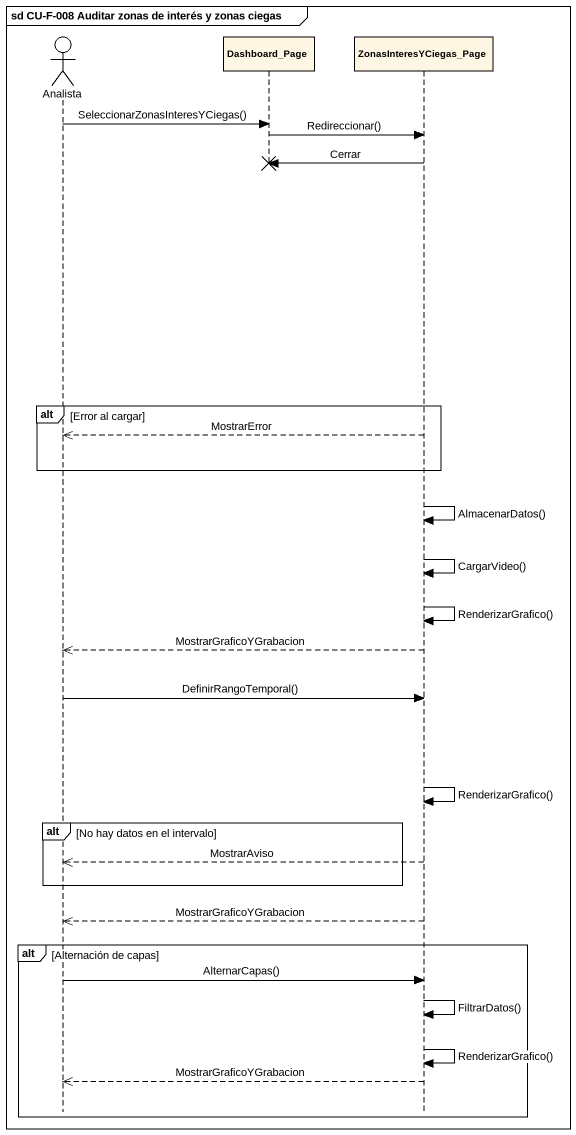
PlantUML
@startuml
mainframe sd CU-F-008 Auditar zonas de interés y zonas ciegas
hide footbox
actor Analista
participant Dashboard_Page
participant ZonasInteresYCiegas_Page

Analista -> Dashboard_Page : SeleccionarZonasInteresYCiegas()
Dashboard_Page -> ZonasInteresYCiegas_Page : Redireccionar()
ZonasInteresYCiegas_Page -> Dashboard_Page !! : Cerrar
alt Error al cargar
  ZonasInteresYCiegas_Page -->> Analista : MostrarError
end
ZonasInteresYCiegas_Page -> ZonasInteresYCiegas_Page : AlmacenarDatos()
ZonasInteresYCiegas_Page -> ZonasInteresYCiegas_Page : CargarVideo()
ZonasInteresYCiegas_Page -> ZonasInteresYCiegas_Page : RenderizarGrafico()
ZonasInteresYCiegas_Page -->> Analista : MostrarGraficoYGrabacion
Analista -> ZonasInteresYCiegas_Page : DefinirRangoTemporal()
ZonasInteresYCiegas_Page -> ZonasInteresYCiegas_Page : RenderizarGrafico()
alt No hay datos en el intervalo
  ZonasInteresYCiegas_Page -->> Analista : MostrarAviso
end
ZonasInteresYCiegas_Page -->> Analista : MostrarGraficoYGrabacion
alt Alternación de capas
  Analista -> ZonasInteresYCiegas_Page : AlternarCapas()
  ZonasInteresYCiegas_Page -> ZonasInteresYCiegas_Page : FiltrarDatos()
  ZonasInteresYCiegas_Page -> ZonasInteresYCiegas_Page : RenderizarGrafico()
  ZonasInteresYCiegas_Page -->> Analista : MostrarGraficoYGrabacion
end
@enduml
